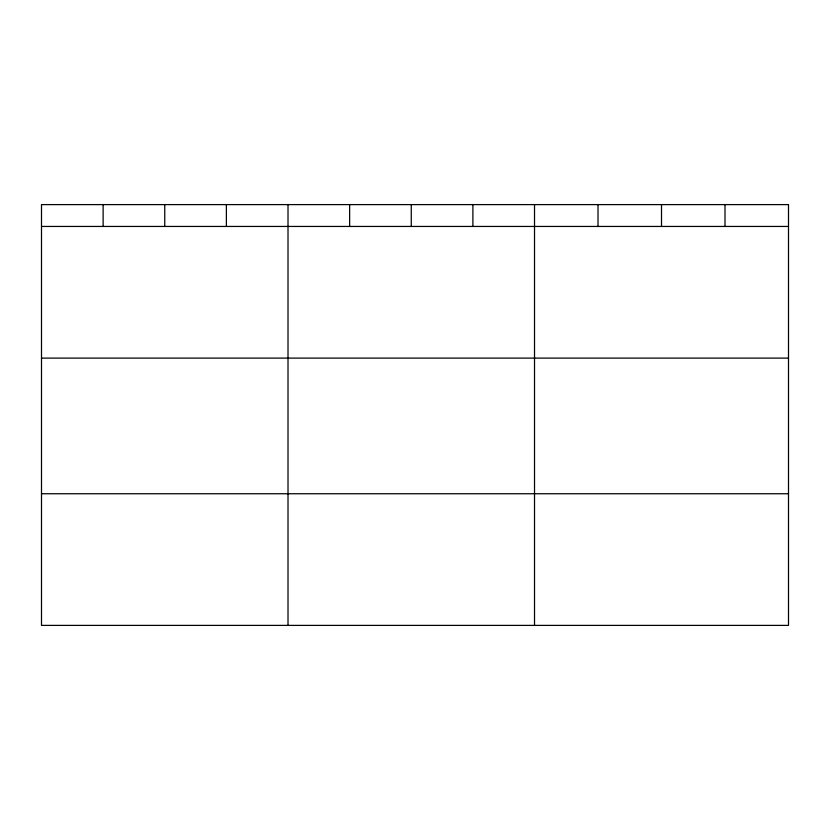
<?xml version="1.0" encoding="UTF-8"?>
<svg xmlns="http://www.w3.org/2000/svg" width="830" height="830" viewBox="0 0 830 830"><rect width="100%" height="100%" fill="white"/><g stroke="black" fill="none" stroke-linecap="round" stroke-linejoin="round"><path stroke-width="1.25" d="M41.5 226.445L788.5 226.445M41.5 358.104L788.5 358.104M41.5 493.746L788.5 493.746M725.005 204.605L725.005 226.445M661.51 204.605L661.51 226.445M598.015 204.605L598.015 226.445M534.52 204.605L534.52 625.395M472.893 204.605L472.893 226.445M411.265 204.605L411.265 226.445M349.638 204.605L349.638 226.445M288.01 204.605L288.01 625.395M226.383 204.605L226.383 226.445M164.755 204.605L164.755 226.445M103.128 204.605L103.128 226.445M788.5 204.605L41.5 204.605L41.5 625.395L788.5 625.395L788.5 204.605"/></g></svg>
